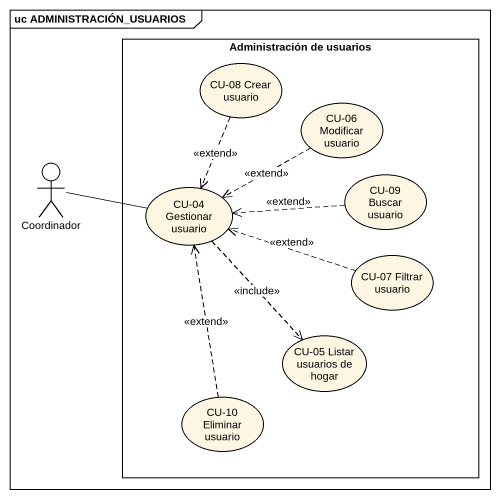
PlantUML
@startuml
mainframe uc ADMINISTRACIÓN_USUARIOS
rectangle "Administración de usuarios" as Administración_de_usuarios {
  usecase "CU-08 Crear usuario" as CU_08_Crear_usuario
  usecase "CU-06 Modificar usuario" as CU_06_Modificar_usuario
  usecase "CU-04 Gestionar usuario" as CU_04_Gestionar_usuario
  usecase "CU-09 Buscar usuario" as CU_09_Buscar_usuario
  usecase "CU-07 Filtrar usuario" as CU_07_Filtrar_usuario
  usecase "CU-05 Listar usuarios de hogar" as CU_05_Listar_usuarios_de
  usecase "CU-10 Eliminar usuario" as CU_10_Eliminar_usuario
}
actor Coordinador
CU_08_Crear_usuario ..> CU_04_Gestionar_usuario : <<extend>>
CU_06_Modificar_usuario .left.> CU_04_Gestionar_usuario : <<extend>>
Coordinador -right- CU_04_Gestionar_usuario
CU_04_Gestionar_usuario ..> CU_05_Listar_usuarios_de : <<include>>
CU_09_Buscar_usuario .left.> CU_04_Gestionar_usuario : <<extend>>
CU_07_Filtrar_usuario .left.> CU_04_Gestionar_usuario : <<extend>>
CU_10_Eliminar_usuario .up.> CU_04_Gestionar_usuario : <<extend>>
@enduml
